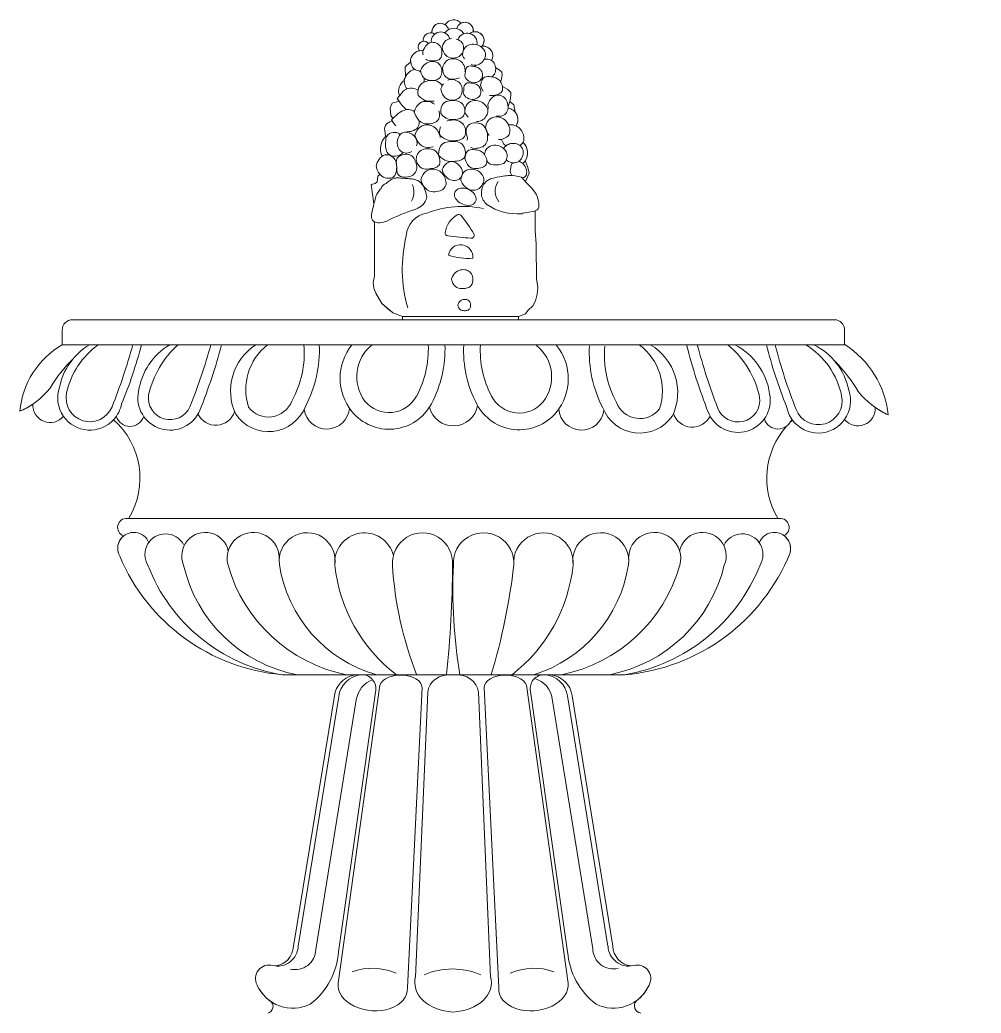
# Model space of a CAD drawing. Header units: millimetres. Extents: x -406 to 406, y 0 to 1778.
# Drawn here: x -293 to 355, y 1108 to 1778 of the extents above; entities that cross this region are included whole.
import ezdxf

# ---------------------------------------------------------------- set-up
doc = ezdxf.new("R2010")
doc.units = ezdxf.units.MM
doc.layers.add('ceco.net 168', color=7, linetype='Continuous', lineweight=9)

msp = doc.modelspace()

# ---------------------------------------------------------------- linework, layer by layer
at = {"layer": 'ceco.net 168'}
for p, q in [((22.02, 1759.87), (22.06, 1759.81)), ((22.02, 1759.87), (22.06, 1759.81)), ((-29.23, 1749.55), (-32.07, 1747.29)), ((-29.23, 1749.55), (-32.07, 1747.29)), ((-29.18, 1749.81), (-29.35, 1749.46)), ((-29.18, 1749.81), (-29.35, 1749.46)), ((-32.07, 1747.29), (-32.93, 1746.15)), ((-32.07, 1747.29), (-32.93, 1746.15)), ((-32.93, 1746.15), (-32.64, 1739.77)), ((-32.93, 1746.15), (-32.64, 1739.77)), ((28.18, 1745.56), (30.51, 1744.29)), ((28.18, 1745.56), (30.51, 1744.29)), ((30.51, 1744.29), (32.17, 1742.83)), ((30.51, 1744.29), (32.17, 1742.83)), ((30.94, 1744.07), (31.02, 1743.85)), ((30.94, 1744.07), (31.02, 1743.85)), ((32.56, 1741.18), (31.97, 1738.07)), ((32.56, 1741.18), (31.97, 1738.07)), ((32.17, 1742.83), (32.56, 1741.18)), ((32.17, 1742.83), (32.56, 1741.18)), ((-35.18, 1735.78), (-35.23, 1735.69)), ((31.97, 1738.07), (31.39, 1736.22)), ((31.97, 1738.07), (31.39, 1736.22)), ((32.78, 1733.08), (36.22, 1731.04)), ((32.78, 1733.08), (36.22, 1731.04)), ((36.22, 1731.04), (38.24, 1728.93)), ((36.22, 1731.04), (38.24, 1728.93)), ((38.24, 1728.93), (38.32, 1727.17)), ((38.24, 1728.93), (38.32, 1727.17)), ((37.9, 1723.89), (36.55, 1719.27)), ((37.9, 1723.89), (37.67, 1723.09)), ((37.7, 1723.07), (40.47, 1720.69)), ((37.7, 1723.07), (40.47, 1720.69)), ((38.32, 1727.17), (37.9, 1723.89)), ((38.32, 1727.17), (37.9, 1723.89)), ((40.47, 1720.69), (41.22, 1715.81)), ((40.47, 1720.69), (41.22, 1715.81)), ((-41.93, 1701.88), (-41.93, 1702.06)), ((48.05, 1683.09), (49.77, 1678.47)), ((48.05, 1683.09), (49.77, 1678.47)), ((50.71, 1674.69), (48.31, 1668.99)), ((50.71, 1674.69), (48.31, 1668.99)), ((49.77, 1678.47), (50.71, 1674.69)), ((49.77, 1678.47), (50.71, 1674.69)), ((-53.07, 1667.73), (-51.69, 1668.9)), ((-53.07, 1667.73), (-51.69, 1668.9)), ((-51.69, 1668.9), (-51.26, 1672.73)), ((-51.69, 1668.9), (-51.26, 1672.73)), ((-51.26, 1672.73), (-50.19, 1673.58)), ((54.68, 1649.18), (54.78, 1635.72)), ((54.68, 1649.18), (54.78, 1635.72)), ((-53.66, 1626.92), (-53.66, 1638.81)), ((-53.66, 1626.92), (-53.66, 1638.81)), ((54.78, 1635.72), (55.31, 1627)), ((54.78, 1635.72), (55.31, 1627)), ((-53.66, 1618.99), (-53.66, 1626.92)), ((-53.66, 1618.99), (-53.66, 1626.92)), ((55.31, 1627), (55.31, 1619.6)), ((55.31, 1627), (55.31, 1619.6)), ((-53.66, 1605.25), (-53.66, 1618.99)), ((-53.66, 1605.25), (-53.66, 1618.99)), ((55.31, 1619.6), (55.59, 1609.75)), ((55.31, 1619.6), (55.59, 1609.75)), ((55.59, 1609.75), (55.59, 1603.67)), ((55.59, 1609.75), (55.59, 1603.67)), ((-54.45, 1601.03), (-53.66, 1605.25)), ((-54.45, 1601.03), (-53.66, 1605.25)), ((-53.93, 1597.06), (-54.45, 1601.03)), ((-53.93, 1597.06), (-54.45, 1601.03)), ((55.59, 1603.67), (56.65, 1597.59)), ((55.59, 1603.67), (56.65, 1597.59)), ((-52.6, 1593.63), (-53.93, 1597.06)), ((-52.6, 1593.63), (-53.93, 1597.06)), ((56.65, 1597.59), (56.12, 1593.1)), ((56.65, 1597.59), (56.12, 1593.1)), ((-48.64, 1586.76), (-52.6, 1593.63)), ((-48.64, 1586.76), (-52.6, 1593.63)), ((55.06, 1588.61), (53.21, 1585.17)), ((55.06, 1588.61), (53.21, 1585.17)), ((56.12, 1593.1), (55.06, 1588.61)), ((56.12, 1593.1), (55.06, 1588.61)), ((-43.14, 1582), (-48.64, 1586.76)), ((-44.67, 1583.32), (-48.64, 1586.76)), ((-41.23, 1580.42), (-44.67, 1583.32)), ((-41.23, 1580.42), (-44.67, 1583.32)), ((49.77, 1582), (48.19, 1579.89)), ((49.77, 1582), (48.19, 1579.89)), ((53.21, 1585.17), (49.77, 1582)), ((53.21, 1585.17), (49.77, 1582)), ((-257.15, 1575.83), (-34.61, 1575.77)), ((-34.61, 1578.04), (-41.23, 1580.42)), ((-34.61, 1578.04), (-41.23, 1580.42)), ((-34.61, 1578.04), (-34.61, 1575.77)), ((-34.61, 1578.04), (-34.61, 1575.77)), ((-34.61, 1578.04), (43.42, 1578.04)), ((-28.24, 1575.82), (-34.61, 1575.77)), ((-34.61, 1575.77), (43.42, 1575.77)), ((29.68, 1575.83), (27.45, 1575.83)), ((43.42, 1575.77), (27.45, 1575.83)), ((48.19, 1579.89), (43.42, 1578.04)), ((48.19, 1579.89), (43.42, 1578.04)), ((43.42, 1578.04), (43.42, 1575.77)), ((43.42, 1578.04), (43.42, 1575.77)), ((43.42, 1575.77), (256.39, 1575.83)), ((-264.15, 1558.94), (-264.15, 1568.83)), ((-264.15, 1558.94), (-264.15, 1568.83)), ((263.39, 1559.05), (263.39, 1568.83)), ((263.39, 1559.05), (263.39, 1568.83)), ((-264.15, 1558.94), (263.57, 1558.94)), ((-220.94, 1441.92), (-220.22, 1441.92)), ((-220.94, 1441.92), (220.18, 1441.92)), ((-220.22, 1441.92), (-219.08, 1441.98)), ((219.45, 1441.92), (218.32, 1441.98)), ((219.45, 1441.92), (220.18, 1441.92)), ((-222.8, 1430.04), (-222.74, 1430.02)), ((-115.91, 1336.49), (-65.91, 1336.49)), ((-115.91, 1336.49), (115.2, 1336.49)), ((-65.91, 1336.49), (-62.68, 1336.49)), ((64.75, 1336.49), (61.52, 1336.49)), ((113.21, 1336.49), (65.7, 1336.49)), ((-78.07, 1128.62), (-50.26, 1327.82)), ((-31.43, 1125.3), (-21.54, 1327.82)), ((30.28, 1125.3), (20.38, 1327.82)), ((76.91, 1128.62), (49.1, 1327.82)), ((-80.02, 1324.84), (-108.23, 1153.56)), ((-77.7, 1321.83), (-105, 1153.56)), ((-65.85, 1319.46), (-93.15, 1151.19)), ((-77.81, 1149.68), (-52.79, 1324.8)), ((-25.86, 1132.57), (-17.59, 1324.67)), ((24.7, 1132.57), (16.43, 1324.67)), ((76.65, 1149.68), (51.64, 1325.21)), ((66.26, 1320.31), (93.57, 1151.63)), ((76.54, 1322.24), (103.84, 1153.56)), ((79.77, 1322.24), (107.07, 1153.56)), ((79.77, 1322.24), (107.07, 1153.56))]:
    msp.add_line(p, q, dxfattribs=at)
for points in [[(-20.9, 1757.03), (-20.32, 1758.22), (-19.75, 1759.28), (-19.16, 1760.19), (-18.56, 1760.97), (-17.93, 1761.61), (-17.26, 1762.12), (-16.54, 1762.5), (-15.77, 1762.74), (-14.93, 1762.86), (-14.06, 1762.85), (-13.16, 1762.72), (-12.27, 1762.47), (-11.42, 1762.09), (-10.62, 1761.6), (-9.9, 1760.98), (-9.29, 1760.26), (-8.8, 1759.42), (-8.44, 1758.5), (-8.2, 1757.53), (-8.08, 1756.52), (-8.08, 1755.53), (-8.19, 1754.56), (-8.4, 1753.66), (-8.72, 1752.86), (-9.14, 1752.16), (-9.66, 1751.59), (-10.27, 1751.12), (-10.98, 1750.77), (-11.79, 1750.51), (-12.69, 1750.36), (-13.69, 1750.29), (-14.77, 1750.32), (-15.93, 1750.43), (-17.12, 1750.67), (-18.26, 1751.07), (-18.98, 1751.5)], [(-8.04, 1759.85), (-7.5, 1761.24), (-6.89, 1762.39), (-6.2, 1763.31), (-5.45, 1764.03), (-4.64, 1764.58), (-3.77, 1764.96), (-2.84, 1765.2), (-1.87, 1765.33), (-1.62, 1765.33)], [(1.43, 1765.03), (2.19, 1764.82), (3.13, 1764.43), (4, 1763.95), (4.76, 1763.36), (5.4, 1762.66), (5.89, 1761.86), (6.24, 1760.97), (6.45, 1760.03), (6.52, 1759.06), (6.46, 1758.07), (6.26, 1757.11), (5.94, 1756.18), (5.49, 1755.32), (4.93, 1754.55), (4.26, 1753.88), (3.49, 1753.31), (2.64, 1752.86), (1.72, 1752.51), (0.74, 1752.29), (-0.29, 1752.2), (-1.35, 1752.25), (-2.43, 1752.43), (-3.51, 1752.78), (-4.54, 1753.33), (-5.51, 1754.09), (-6.37, 1755.1), (-7.1, 1756.38), (-7.67, 1757.95), (-8.04, 1759.85)], [(5.72, 1754.01), (6.05, 1756.22), (6.66, 1757.99), (7.51, 1759.35), (8.54, 1760.36), (9.7, 1761.05), (10.94, 1761.46), (12.21, 1761.64), (13.45, 1761.63), (14.63, 1761.47), (15.72, 1761.18), (16.73, 1760.77), (17.65, 1760.26), (18.47, 1759.67), (19.2, 1759.02), (19.82, 1758.32), (20.33, 1757.59), (20.74, 1756.85), (21.03, 1756.1), (21.21, 1755.34), (21.28, 1754.57), (21.24, 1753.8), (21.09, 1753.03), (20.84, 1752.26), (20.48, 1751.49), (20.01, 1750.73), (19.45, 1750), (18.79, 1749.32), (18.04, 1748.71), (17.22, 1748.19), (16.31, 1747.79), (15.33, 1747.52), (14.28, 1747.42), (13.18, 1747.5), (12.04, 1747.77), (11.63, 1747.93)], [(-29.3, 1751.12), (-28.75, 1752.53), (-28.12, 1753.73), (-27.42, 1754.73), (-26.64, 1755.55), (-25.81, 1756.19), (-24.93, 1756.68), (-24, 1757.01), (-23.04, 1757.2), (-22.06, 1757.27), (-21.07, 1757.21), (-20.83, 1757.17)], [(-29.3, 1751.12), (-28.75, 1752.53), (-28.12, 1753.73), (-27.42, 1754.73), (-26.64, 1755.55), (-25.81, 1756.19), (-24.93, 1756.68), (-24, 1757.01), (-23.04, 1757.2)], [(-20.85, 1754.32), (-21, 1755.17), (-20.9, 1757.03)], [(-29.16, 1749.61), (-29.3, 1751.12)], [(-22.43, 1743.45), (-22.45, 1743.45), (-23.69, 1743.55), (-24.9, 1743.82), (-26.04, 1744.3), (-27.07, 1745.02), (-27.95, 1746.03), (-28.65, 1747.35), (-29.11, 1749.04), (-29.3, 1751.12)], [(-22.5, 1743.78), (-21.93, 1745.19), (-21.22, 1746.39), (-20.4, 1747.39), (-19.49, 1748.2), (-18.52, 1748.84), (-17.51, 1749.32), (-16.48, 1749.65), (-15.46, 1749.84), (-14.46, 1749.91), (-13.5, 1749.85), (-12.58, 1749.67), (-11.73, 1749.37), (-10.94, 1748.96), (-10.23, 1748.43), (-9.61, 1747.79), (-9.09, 1747.03), (-8.68, 1746.18), (-8.38, 1745.25), (-8.19, 1744.26), (-8.12, 1743.26), (-8.15, 1742.26), (-8.31, 1741.3), (-8.58, 1740.41), (-8.97, 1739.61), (-9.48, 1738.94), (-10.1, 1738.38), (-10.83, 1737.94), (-11.64, 1737.6), (-12.53, 1737.36), (-13.49, 1737.21), (-14.51, 1737.15), (-15.57, 1737.17), (-16.68, 1737.27), (-17.78, 1737.5), (-18.85, 1737.88), (-19.86, 1738.47), (-20.76, 1739.31), (-21.53, 1740.45), (-22.12, 1741.92), (-22.5, 1743.78)], [(-14.04, 1750.3), (-13.99, 1749.81)], [(-7.8, 1745.65), (-7.25, 1747.06), (-6.62, 1748.26), (-5.92, 1749.26), (-5.15, 1750.08), (-4.31, 1750.73), (-3.43, 1751.21), (-2.51, 1751.54), (-1.55, 1751.74), (-0.56, 1751.8), (0.43, 1751.74), (1.41, 1751.56), (2.38, 1751.27), (3.3, 1750.86), (4.17, 1750.34), (4.97, 1749.72), (5.68, 1748.99), (6.29, 1748.17), (6.79, 1747.27), (7.17, 1746.32), (7.41, 1745.33), (7.51, 1744.34), (7.46, 1743.36), (7.37, 1742.95)], [(6.99, 1751.79), (6.59, 1752.37), (5.72, 1754.01)], [(20.45, 1751.46), (20.78, 1751.52), (21.78, 1751.58), (22.74, 1751.52), (23.65, 1751.34), (24.51, 1751.05), (25.29, 1750.63), (26, 1750.1), (26.62, 1749.46), (27.14, 1748.71), (27.55, 1747.86), (27.85, 1746.92), (28.04, 1745.94), (28.12, 1744.93), (28.08, 1743.94), (27.93, 1742.98), (27.65, 1742.09), (27.26, 1741.29), (26.75, 1740.61), (26.13, 1740.06), (25.41, 1739.61), (25.38, 1739.6)], [(25.41, 1750.54), (26, 1750.1), (26.62, 1749.46), (27.14, 1748.71), (27.55, 1747.86), (27.85, 1746.92), (28.04, 1745.94), (28.07, 1745.62)], [(-33.5, 1737.77), (-33.01, 1738.93), (-32.4, 1740.04), (-31.7, 1741.09), (-30.91, 1742.04), (-30.05, 1742.87), (-29.14, 1743.56), (-28.19, 1744.07), (-27.22, 1744.39), (-26.3, 1744.48)], [(-23.22, 1743.51), (-22.58, 1743.06), (-22.3, 1742.79)], [(3.82, 1738.94), (3.72, 1738.89), (2.64, 1738.49), (1.49, 1738.19), (0.28, 1738.02), (-0.95, 1737.98), (-2.2, 1738.08), (-3.41, 1738.35), (-4.55, 1738.83), (-5.58, 1739.55), (-6.46, 1740.56), (-7.15, 1741.89), (-7.61, 1743.57), (-7.8, 1745.65)], [(7.66, 1741.52), (7.71, 1743.43), (8.03, 1744.85), (8.55, 1745.84), (9.24, 1746.47), (10.05, 1746.81), (10.94, 1746.92), (11.86, 1746.88), (12.76, 1746.76), (13.62, 1746.6), (14.42, 1746.42), (15.16, 1746.21), (15.84, 1745.95), (16.47, 1745.64), (17.04, 1745.28), (17.55, 1744.84), (18.01, 1744.33), (18.41, 1743.74), (18.74, 1743.08), (19, 1742.37), (19.16, 1741.62), (19.22, 1740.85), (19.17, 1740.07), (18.99, 1739.3), (18.68, 1738.56), (18.22, 1737.86), (17.63, 1737.22), (16.92, 1736.66), (16.11, 1736.2), (15.22, 1735.86), (14.26, 1735.67), (13.25, 1735.64), (12.2, 1735.79), (11.14, 1736.13), (10.11, 1736.65), (9.18, 1737.3), (8.38, 1738.07), (7.77, 1738.9), (7.42, 1739.77), (7.36, 1740.66), (7.66, 1741.52)], [(14.15, 1746.48), (14.31, 1746.87), (14.66, 1747.46)], [(-33.5, 1737.77), (-33.01, 1738.93), (-32.63, 1739.62)], [(-33.47, 1737.24), (-33.5, 1737.77)], [(-31.52, 1731.47), (-32.18, 1732.19), (-32.89, 1733.57), (-33.35, 1735.41), (-33.5, 1737.77)], [(-24.06, 1726.95), (-24.32, 1729.13), (-24.14, 1731.02), (-23.59, 1732.62), (-22.74, 1733.96), (-21.65, 1735.04), (-20.38, 1735.89), (-19, 1736.52), (-17.58, 1736.94), (-16.16, 1737.17), (-14.78, 1737.22), (-13.46, 1737.1), (-12.21, 1736.81), (-11.05, 1736.38), (-10, 1735.79), (-9.08, 1735.08), (-8.3, 1734.24), (-7.87, 1733.59)], [(-20.17, 1738.76), (-20.1, 1737.87), (-20.14, 1736.9), (-20.28, 1735.95), (-20.29, 1735.93)], [(-4.18, 1737.29), (-3.56, 1737.53), (-2.6, 1737.74), (-1.62, 1737.81), (-0.63, 1737.74), (0.35, 1737.55), (1.3, 1737.22), (2.19, 1736.78), (3.02, 1736.22), (3.76, 1735.55), (4.38, 1734.77), (4.87, 1733.89), (5.23, 1732.93), (5.47, 1731.93), (5.57, 1730.89), (5.54, 1729.86), (5.38, 1728.85), (5.09, 1727.89), (4.68, 1727), (4.14, 1726.2), (3.49, 1725.51), (2.74, 1724.93), (1.9, 1724.47), (0.98, 1724.12), (0, 1723.9), (-1.02, 1723.8), (-2.09, 1723.85), (-3.17, 1724.03), (-4.24, 1724.38), (-5.28, 1724.93), (-6.24, 1725.69), (-7.11, 1726.7), (-7.84, 1727.98), (-8.41, 1729.55), (-8.78, 1731.45)], [(-8.78, 1731.45), (-8.24, 1732.87), (-7.62, 1734.09), (-7.13, 1734.82)], [(6.57, 1730.19), (6.63, 1732.11), (6.94, 1733.53), (7.46, 1734.52), (8.15, 1735.15), (8.96, 1735.48), (9.85, 1735.6), (10.77, 1735.56), (11.68, 1735.43), (12.53, 1735.28), (13.33, 1735.1), (14.07, 1734.88), (14.75, 1734.63), (15.38, 1734.32), (15.95, 1733.95), (16.46, 1733.52), (16.92, 1733.01), (17.32, 1732.42), (17.66, 1731.76), (17.91, 1731.05), (18.07, 1730.3), (18.14, 1729.53), (18.08, 1728.75), (17.91, 1727.98), (17.59, 1727.24), (17.13, 1726.53), (16.54, 1725.89), (15.83, 1725.33), (15.02, 1724.88), (14.13, 1724.54), (13.17, 1724.35), (12.16, 1724.31), (11.11, 1724.47), (10.05, 1724.81), (9.03, 1725.33), (8.09, 1725.98), (7.29, 1726.74), (6.69, 1727.58), (6.33, 1728.45), (6.27, 1729.33), (6.57, 1730.19)], [(17.96, 1733.74), (18.32, 1735.88), (18.91, 1737.47), (19.69, 1738.58), (20.62, 1739.29), (21.64, 1739.68), (22.71, 1739.83), (23.79, 1739.8), (24.84, 1739.68), (25.81, 1739.53), (26.71, 1739.35), (27.54, 1739.13), (28.3, 1738.87), (29, 1738.53), (29.65, 1738.12), (30.25, 1737.63), (30.81, 1737.03), (31.32, 1736.33), (31.78, 1735.54), (32.18, 1734.69), (32.49, 1733.81), (32.7, 1732.91), (32.8, 1732.03), (32.78, 1731.19), (32.61, 1730.41), (32.29, 1729.71), (31.83, 1729.1), (31.23, 1728.58), (30.51, 1728.13), (29.68, 1727.76), (28.75, 1727.46), (27.73, 1727.22), (26.63, 1727.06), (25.47, 1726.96), (24.28, 1727), (24, 1727.05)], [(20.1, 1738.9), (19.56, 1738.95), (18.9, 1739.08)], [(31.39, 1736.21), (31.78, 1735.54), (32.18, 1734.69), (32.49, 1733.81), (32.64, 1733.17)], [(-38.23, 1724.89), (-36.78, 1726.79), (-35.47, 1728.39), (-34.43, 1729.68), (-33.27, 1730.64), (-32.04, 1731.3), (-30.77, 1731.71), (-29.51, 1731.9), (-28.29, 1731.91), (-27.15, 1731.77), (-26.1, 1731.49), (-25.13, 1731.09), (-24.24, 1730.59), (-24.18, 1730.55)], [(-24.18, 1730.59), (-24.22, 1730.57)], [(19.64, 1729.91), (18.76, 1731.5), (17.96, 1733.74)], [(-37.05, 1723.17), (-41.68, 1721.9), (-43.11, 1718.69), (-42.58, 1713.51), (-41.13, 1711.55)], [(-37.05, 1723.17), (-41.68, 1721.9), (-43.11, 1718.69), (-42.58, 1713.51), (-41.13, 1711.55)], [(-38.23, 1724.89), (-36.78, 1726.79), (-36.72, 1726.86)], [(-37.05, 1723.17), (-38.23, 1724.89)], [(-31.67, 1717.46), (-32.39, 1717.82), (-33.65, 1718.84), (-34.86, 1720.27), (-36.36, 1722.17), (-38.23, 1724.89)], [(-26.81, 1715.82), (-26.11, 1717.88), (-25.21, 1719.53), (-24.17, 1720.82), (-23.01, 1721.77), (-21.78, 1722.44), (-20.51, 1722.85), (-19.25, 1723.04), (-18.03, 1723.04), (-16.89, 1722.9), (-15.84, 1722.63), (-14.87, 1722.23), (-13.98, 1721.72), (-13.17, 1721.11), (-13.12, 1721.07)], [(-13.28, 1723.26), (-14.18, 1723.17), (-15.24, 1723.09), (-16.32, 1723.1), (-17.45, 1723.21), (-18.62, 1723.49), (-19.86, 1723.96), (-21.17, 1724.66), (-22.56, 1725.64), (-24.06, 1726.95)], [(-20.11, 1724.09), (-20.05, 1723.81), (-19.97, 1722.93)], [(-8.96, 1714.94), (-8.89, 1717.16), (-8.57, 1718.96), (-8.01, 1720.38), (-7.26, 1721.48), (-6.35, 1722.29), (-5.32, 1722.87), (-4.2, 1723.27), (-3.03, 1723.52), (-1.83, 1723.67), (-0.63, 1723.72), (0.55, 1723.66), (1.7, 1723.49), (2.78, 1723.19), (3.78, 1722.77), (4.69, 1722.22), (5.47, 1721.53), (6.13, 1720.7), (6.64, 1719.75), (7.01, 1718.73), (7.24, 1717.68), (7.33, 1716.61), (7.28, 1715.59), (7.09, 1714.63), (6.75, 1713.77), (6.28, 1713.05), (5.67, 1712.46), (4.95, 1711.98), (4.14, 1711.6), (3.25, 1711.31), (2.29, 1711.09), (1.29, 1710.93), (0.26, 1710.81), (-0.8, 1710.74), (-1.87, 1710.75), (-2.97, 1710.88), (-4.1, 1711.18), (-5.26, 1711.69), (-6.45, 1712.46), (-7.68, 1713.53), (-8.96, 1714.94)], [(7.24, 1716.04), (7.57, 1718.25), (8.18, 1720.01), (9.03, 1721.38), (10.06, 1722.39), (11.22, 1723.07), (12.46, 1723.49), (13.73, 1723.67), (14.97, 1723.66), (16.15, 1723.5), (17.24, 1723.2), (18.25, 1722.79), (19.17, 1722.28), (19.99, 1721.7), (20.72, 1721.04), (21.34, 1720.35), (21.86, 1719.62), (22.26, 1718.88), (22.55, 1718.12), (22.73, 1717.36), (22.8, 1716.6), (22.76, 1715.83), (22.61, 1715.06), (22.36, 1714.29), (22, 1713.52), (21.53, 1712.76), (20.97, 1712.03), (20.31, 1711.35), (19.57, 1710.73), (18.74, 1710.22), (17.83, 1709.82), (16.85, 1709.55), (15.8, 1709.45), (15.11, 1709.5)], [(22.72, 1720.7), (23.27, 1722.12), (23.88, 1723.34), (24.57, 1724.38), (25.31, 1725.24), (26.11, 1725.94), (26.93, 1726.48), (27.79, 1726.87), (28.67, 1727.12), (29.55, 1727.24), (30.43, 1727.23), (31.29, 1727.09), (32.13, 1726.83), (32.92, 1726.44), (33.67, 1725.92), (34.35, 1725.28), (34.95, 1724.51), (35.46, 1723.62), (35.88, 1722.64), (36.2, 1721.59), (36.4, 1720.5), (36.48, 1719.41), (36.44, 1718.33), (36.27, 1717.31), (35.95, 1716.37), (35.49, 1715.54), (34.9, 1714.82), (34.19, 1714.22), (33.37, 1713.74), (32.47, 1713.38), (31.5, 1713.15), (30.48, 1713.06), (29.42, 1713.1), (28.57, 1713.25)], [(-42.09, 1710.51), (-40.5, 1712.19), (-39.01, 1713.61), (-37.61, 1714.79), (-36.29, 1715.73), (-35.04, 1716.45), (-33.84, 1716.97), (-32.69, 1717.31), (-31.58, 1717.47), (-30.49, 1717.47), (-29.45, 1717.33), (-28.45, 1717.04), (-27.5, 1716.62), (-26.7, 1716.13)], [(-26.48, 1716.77), (-27.32, 1716.68), (-27.63, 1716.68)], [(-10.21, 1716.59), (-10, 1715.93), (-9.79, 1714.95), (-9.7, 1713.98), (-9.73, 1713.04), (-9.89, 1712.15), (-10.2, 1711.32), (-10.65, 1710.58), (-11.24, 1709.92), (-11.96, 1709.35), (-12.8, 1708.86), (-13.74, 1708.47), (-14.77, 1708.16), (-15.88, 1707.95), (-17.06, 1707.82), (-18.29, 1707.8), (-19.56, 1707.94), (-20.85, 1708.31), (-22.13, 1708.96), (-23.39, 1709.97), (-24.6, 1711.41), (-25.74, 1713.34), (-26.81, 1715.82)], [(9.56, 1712.49), (9.08, 1713.01), (8.11, 1714.4), (7.24, 1716.04)], [(23.34, 1718.14), (23.1, 1718.81), (22.72, 1720.7)], [(-46.58, 1703.11), (-46.8, 1704.48), (-46.63, 1705.72), (-46.14, 1706.84), (-45.38, 1707.82), (-44.43, 1708.64), (-43.34, 1709.28), (-42.19, 1709.75), (-41.68, 1709.86)], [(-46.58, 1703.11), (-46.8, 1704.48), (-46.63, 1705.72), (-46.14, 1706.84), (-45.38, 1707.82), (-44.43, 1708.64), (-43.34, 1709.28), (-42.19, 1709.75), (-41.68, 1709.86)], [(-42.09, 1710.51), (-41.12, 1711.53)], [(-41.68, 1709.86), (-42.09, 1710.51)], [(-39.29, 1706.49), (-40.63, 1708.2), (-42.09, 1710.51)], [(-23.38, 1709.97), (-23.37, 1709.89), (-23.38, 1708.86), (-23.51, 1707.85), (-23.78, 1706.9), (-24.17, 1706.03), (-24.69, 1705.24), (-25.33, 1704.56), (-26.09, 1703.97), (-26.95, 1703.48), (-27.9, 1703.09), (-28.93, 1702.81), (-30.04, 1702.64), (-31.21, 1702.57), (-31.87, 1702.59)], [(-4.75, 1709.65), (-4.39, 1709.82), (-2.96, 1710.24), (-1.55, 1710.47), (-0.17, 1710.52), (1.15, 1710.39), (2.4, 1710.11), (3.56, 1709.67), (4.61, 1709.09), (5.54, 1708.38), (6.32, 1707.54), (6.94, 1706.59), (7.4, 1705.56), (7.71, 1704.48), (7.87, 1703.37), (7.88, 1702.29), (7.75, 1701.24), (7.48, 1700.28), (7.08, 1699.42), (6.55, 1698.7), (5.91, 1698.11), (5.17, 1697.63), (4.33, 1697.25), (3.43, 1696.95), (2.47, 1696.73), (1.46, 1696.57), (0.43, 1696.46), (-0.63, 1696.39), (-1.71, 1696.39), (-2.83, 1696.51), (-4.01, 1696.78), (-5.24, 1697.25), (-6.55, 1697.96), (-7.95, 1698.94), (-9.45, 1700.24)], [(9.04, 1698.38), (8.31, 1701.37), (8.24, 1703.74), (8.71, 1705.53), (9.6, 1706.84), (10.8, 1707.72), (12.18, 1708.25), (13.64, 1708.5), (15.04, 1708.54), (16.31, 1708.44), (17.42, 1708.2), (18.39, 1707.83), (19.23, 1707.33), (19.96, 1706.72), (20.58, 1705.99), (21.12, 1705.15), (21.58, 1704.2), (21.96, 1703.15), (22.28, 1702.03), (22.51, 1700.86), (22.64, 1699.68), (22.67, 1698.5), (22.59, 1697.35), (22.38, 1696.28), (22.04, 1695.29), (21.56, 1694.42), (20.95, 1693.67), (20.21, 1693.03), (19.37, 1692.49), (18.42, 1692.07), (17.39, 1691.75), (16.28, 1691.53), (15.1, 1691.41), (13.87, 1691.38), (12.65, 1691.51), (11.5, 1691.84), (11.44, 1691.87)], [(21.33, 1705.48), (21.78, 1707.48), (22.48, 1709.1), (23.39, 1710.35), (24.46, 1711.29), (25.64, 1711.94), (26.88, 1712.34), (28.13, 1712.53), (29.34, 1712.54), (30.48, 1712.4), (31.54, 1712.12), (32.51, 1711.73), (33.4, 1711.22), (34.21, 1710.61), (34.94, 1709.9), (35.59, 1709.12), (36.17, 1708.27), (36.66, 1707.36), (37.07, 1706.4), (37.38, 1705.43), (37.59, 1704.44), (37.68, 1703.47), (37.65, 1702.53), (37.48, 1701.64), (37.18, 1700.82), (36.72, 1700.07), (36.13, 1699.41), (35.41, 1698.84), (34.58, 1698.36), (33.64, 1697.96), (32.61, 1697.65), (31.5, 1697.44), (30.32, 1697.31), (30.08, 1697.31)], [(-45.85, 1699.59), (-46.1, 1700.05), (-46.49, 1701.45), (-46.58, 1703.11)], [(-45.47, 1698.9), (-46.1, 1700.05), (-46.49, 1701.45), (-46.58, 1703.11)], [(-46.21, 1692.58), (-46.24, 1694.81), (-45.97, 1696.63), (-45.88, 1698.03), (-45.29, 1699.35), (-44.48, 1700.45), (-43.45, 1701.41), (-42.27, 1701.85), (-41.02, 1702.15), (-39.84, 1702.15), (-38.58, 1702.07), (-37.26, 1701.41), (-36.59, 1700.52), (-36.41, 1700.42)], [(-38.3, 1695.1), (-37.99, 1697.06), (-37.49, 1698.66), (-36.83, 1699.93), (-36.03, 1700.89), (-35.13, 1701.57), (-34.16, 1702.01), (-33.15, 1702.23), (-32.14, 1702.26), (-31.15, 1702.13), (-30.19, 1701.86), (-29.28, 1701.47), (-28.42, 1700.97), (-27.64, 1700.39), (-26.93, 1699.75), (-26.32, 1699.05), (-25.81, 1698.32), (-25.41, 1697.58), (-25.12, 1696.83), (-24.94, 1696.07), (-24.87, 1695.3), (-24.91, 1694.53), (-25.05, 1693.76), (-25.31, 1692.99)], [(-26.38, 1699.94), (-25.68, 1702), (-24.79, 1703.66), (-23.74, 1704.95), (-22.58, 1705.9), (-21.35, 1706.57), (-20.08, 1706.97), (-18.82, 1707.16), (-17.61, 1707.17), (-16.47, 1707.03), (-15.41, 1706.76), (-14.44, 1706.36), (-13.55, 1705.85), (-12.74, 1705.24), (-12.01, 1704.54), (-11.36, 1703.75), (-10.78, 1702.9), (-10.29, 1701.99), (-9.88, 1701.04), (-9.57, 1700.06), (-9.36, 1699.08), (-9.32, 1698.62)], [(-9.45, 1700.24), (-9.7, 1702.43), (-9.52, 1704.31), (-9.03, 1705.77)], [(23.74, 1700.1), (23.1, 1700.98), (22.14, 1702.94), (21.33, 1705.48)], [(36.75, 1707.14), (37.63, 1707.27), (38.85, 1707.28), (39.99, 1707.14), (41.04, 1706.86), (42.02, 1706.47), (42.91, 1705.96), (43.72, 1705.35), (44.45, 1704.65), (45.1, 1703.86), (45.67, 1703.01), (46.17, 1702.1), (46.57, 1701.15), (46.89, 1700.17), (47.09, 1699.19), (47.19, 1698.22), (47.15, 1697.28), (46.99, 1696.38), (46.69, 1695.56), (46.23, 1694.81), (45.64, 1694.16), (44.92, 1693.58), (44.43, 1693.3)], [(41.89, 1706.52), (42.02, 1706.47), (42.91, 1705.96), (43.72, 1705.35), (44.45, 1704.65), (45.1, 1703.86), (45.67, 1703.01), (46.17, 1702.1), (46.57, 1701.15), (46.89, 1700.17), (47.09, 1699.19), (47.19, 1698.22), (47.15, 1697.28), (46.99, 1696.38), (46.69, 1695.56), (46.55, 1695.34)], [(-28.37, 1689.27), (-28.93, 1688.92), (-29.83, 1688.52), (-30.81, 1688.25), (-31.86, 1688.15), (-32.96, 1688.23), (-34.07, 1688.5), (-35.15, 1688.99), (-36.14, 1689.7), (-37, 1690.65), (-37.68, 1691.86), (-38.13, 1693.33), (-38.3, 1695.1)], [(-14.04, 1692.38), (-14.34, 1692.29), (-15.45, 1692.07), (-16.63, 1691.95), (-17.86, 1691.93), (-19.13, 1692.07), (-20.42, 1692.43), (-21.7, 1693.09), (-22.96, 1694.1), (-24.17, 1695.54), (-25.32, 1697.46), (-26.38, 1699.94)], [(-10.34, 1686.67), (-10.15, 1689.22), (-9.71, 1691.23), (-9.07, 1692.76), (-8.26, 1693.9), (-7.29, 1694.7), (-6.2, 1695.23), (-5.02, 1695.58), (-3.79, 1695.81), (-2.52, 1695.97), (-1.24, 1696.06), (0.03, 1696.07), (1.27, 1695.97), (2.45, 1695.75), (3.55, 1695.39), (4.56, 1694.87), (5.45, 1694.18), (6.2, 1693.3), (6.8, 1692.27), (7.26, 1691.15), (7.56, 1689.96), (7.69, 1688.77), (7.67, 1687.61), (7.47, 1686.53), (7.1, 1685.58), (6.55, 1684.79), (5.84, 1684.15), (5.01, 1683.65), (4.06, 1683.27), (3.03, 1682.99), (1.93, 1682.8), (0.8, 1682.66), (-0.35, 1682.57), (-1.49, 1682.52), (-2.64, 1682.55), (-3.8, 1682.68), (-5, 1682.98), (-6.24, 1683.48), (-7.53, 1684.24), (-8.89, 1685.28), (-10.34, 1686.67)], [(8.93, 1696.81), (9.04, 1698.38)], [(35.1, 1693.08), (34.85, 1693.22), (33.68, 1694.25), (32.61, 1695.72), (31.74, 1697.49)], [(33.47, 1691.26), (33.59, 1691.44), (34.33, 1692.34), (35.09, 1693.07), (35.87, 1693.64), (36.68, 1694.07), (37.54, 1694.37), (38.44, 1694.56), (39.39, 1694.66), (40.37, 1694.65), (41.36, 1694.54), (42.33, 1694.32), (43.25, 1693.99), (44.1, 1693.54), (44.86, 1692.97), (45.5, 1692.28), (46, 1691.47), (46.35, 1690.57), (46.56, 1689.59), (46.64, 1688.57), (46.58, 1687.53), (46.4, 1686.52), (46.08, 1685.54), (45.64, 1684.64), (45.09, 1683.84), (44.42, 1683.15), (43.66, 1682.57), (42.81, 1682.12), (41.9, 1681.81), (40.93, 1681.64), (39.91, 1681.62), (38.86, 1681.75), (37.8, 1682.06), (36.74, 1682.54), (35.73, 1683.18), (35.24, 1683.59)], [(-34.35, 1688.63), (-34.61, 1688.27), (-35.15, 1687.75), (-35.78, 1687.29), (-36.53, 1686.91), (-37.38, 1686.6), (-38.37, 1686.36), (-39.48, 1686.18), (-40.66, 1686.14), (-41.87, 1686.29), (-43.05, 1686.72), (-44.12, 1687.5), (-45.05, 1688.68), (-45.76, 1690.36), (-46.21, 1692.58)], [(-18.19, 1691.06), (-17.42, 1691.07), (-16.38, 1691.02), (-15.4, 1690.89), (-14.48, 1690.66), (-13.62, 1690.33), (-12.83, 1689.88), (-12.1, 1689.31), (-11.44, 1688.59), (-10.86, 1687.73), (-10.37, 1686.75), (-9.97, 1685.7), (-9.68, 1684.6), (-9.52, 1683.5), (-9.48, 1682.45), (-9.59, 1681.46), (-9.85, 1680.59), (-10.28, 1679.86), (-10.85, 1679.26), (-11.57, 1678.79), (-12.4, 1678.41), (-13.35, 1678.11), (-14.38, 1677.88), (-15.49, 1677.7), (-16.67, 1677.55), (-17.89, 1677.43), (-19.14, 1677.4), (-20.37, 1677.55), (-21.58, 1677.96), (-22.73, 1678.69), (-23.79, 1679.84), (-24.73, 1681.49), (-25.54, 1683.71)], [(7.31, 1684.52), (7.67, 1686.67), (8.27, 1688.26), (9.05, 1689.37), (9.97, 1690.08), (10.99, 1690.47), (12.07, 1690.61), (13.15, 1690.59), (14.19, 1690.47), (15.17, 1690.32), (16.07, 1690.14), (16.89, 1689.92), (17.66, 1689.65), (18.36, 1689.32), (19.01, 1688.91), (19.61, 1688.41), (20.16, 1687.82), (20.68, 1687.12), (21.14, 1686.33), (21.53, 1685.48), (21.84, 1684.6), (22.05, 1683.7), (22.16, 1682.82), (22.13, 1681.97), (21.96, 1681.19), (21.65, 1680.5), (21.18, 1679.89), (20.58, 1679.36), (19.87, 1678.92), (19.03, 1678.54), (18.1, 1678.24), (17.08, 1678.01), (15.99, 1677.84), (14.83, 1677.75), (13.63, 1677.78), (12.43, 1678.02), (11.25, 1678.52), (10.11, 1679.35), (9.06, 1680.58), (8.12, 1682.28), (7.31, 1684.52)], [(20.58, 1687.24), (20.71, 1688.1), (21.32, 1689.87), (22.17, 1691.23), (23.2, 1692.24), (24.37, 1692.93), (25.61, 1693.34), (26.87, 1693.52), (28.12, 1693.51), (29.29, 1693.35), (30.39, 1693.06), (31.4, 1692.65), (32.31, 1692.14), (33.14, 1691.55), (33.86, 1690.9), (34.49, 1690.2), (35, 1689.47), (35.4, 1688.73), (35.69, 1687.98), (35.87, 1687.22), (35.94, 1686.45), (35.9, 1685.68), (35.75, 1684.91), (35.5, 1684.14), (35.14, 1683.37), (34.68, 1682.61), (34.11, 1681.88), (33.52, 1681.27)], [(-52.52, 1679.43), (-51.69, 1681.77), (-50.76, 1683.6), (-49.76, 1684.97), (-48.71, 1685.95), (-47.63, 1686.57), (-46.54, 1686.91), (-45.48, 1687.01), (-44.46, 1686.92), (-43.49, 1686.69), (-42.6, 1686.34), (-41.78, 1685.87), (-41.04, 1685.3), (-40.39, 1684.62), (-39.83, 1683.84), (-39.38, 1682.97), (-39.02, 1682.02), (-38.78, 1681), (-38.64, 1679.92), (-38.6, 1678.82), (-38.64, 1677.72), (-38.76, 1676.66), (-38.95, 1675.64), (-39.2, 1674.71), (-39.51, 1673.88), (-39.86, 1673.17), (-40.27, 1672.6), (-40.74, 1672.13), (-41.28, 1671.78), (-41.9, 1671.52), (-42.61, 1671.36), (-43.42, 1671.28), (-44.34, 1671.27), (-45.36, 1671.35), (-46.46, 1671.55), (-47.6, 1671.96), (-48.74, 1672.64), (-49.84, 1673.66), (-50.86, 1675.09), (-51.77, 1676.99), (-52.52, 1679.43)], [(-52.52, 1679.43), (-51.69, 1681.77), (-50.76, 1683.6), (-49.76, 1684.97), (-48.71, 1685.95), (-48.41, 1686.12)], [(-38.42, 1679.02), (-38.89, 1681.42), (-38.78, 1683.33), (-38.19, 1684.81), (-37.25, 1685.91), (-36.04, 1686.66), (-34.69, 1687.11), (-33.3, 1687.33), (-31.98, 1687.34), (-30.81, 1687.2), (-29.8, 1686.93), (-28.93, 1686.53), (-28.19, 1686.01), (-27.55, 1685.39), (-27.01, 1684.68), (-26.54, 1683.88), (-26.13, 1683.02), (-25.76, 1682.1), (-25.45, 1681.14), (-25.21, 1680.16), (-25.04, 1679.18), (-24.98, 1678.21), (-24.99, 1677.94)], [(-25.54, 1683.71), (-25.18, 1685.89), (-24.98, 1686.48)], [(-8, 1677.19), (-7.26, 1678.47), (-6.53, 1679.56), (-5.8, 1680.45), (-5.07, 1681.17), (-4.32, 1681.72), (-3.57, 1682.11), (-2.8, 1682.37), (-2, 1682.5), (-1.18, 1682.52), (-0.35, 1682.42), (0.01, 1682.34)], [(24.5, 1680.74), (24.4, 1680.8), (23.29, 1681.71), (22.23, 1682.86), (22.14, 1682.99)], [(38.09, 1677.09), (38.31, 1678.62), (38.6, 1679.87), (38.95, 1680.86), (39.36, 1681.63), (39.41, 1681.68)], [(43.7, 1682.6), (43.85, 1682.56), (44.63, 1682.24), (45.39, 1681.82), (46.11, 1681.31), (46.79, 1680.7), (47.4, 1679.99), (47.93, 1679.2), (48.36, 1678.34), (48.69, 1677.43), (48.91, 1676.51), (49.02, 1675.6), (49, 1674.72), (48.85, 1673.91), (48.57, 1673.17), (48.14, 1672.55), (47.59, 1672.03), (46.93, 1671.63), (46.27, 1671.38)], [(-51.26, 1672.73), (-49.93, 1673.79), (-50.86, 1675.09), (-51.77, 1676.99), (-52.52, 1679.43)], [(-27.83, 1673.25), (-28.1, 1673.09), (-29.04, 1672.69), (-30.07, 1672.39), (-31.18, 1672.17), (-32.36, 1672.05), (-33.59, 1672.02), (-34.81, 1672.15), (-35.96, 1672.48), (-36.97, 1673.06), (-37.79, 1673.95), (-38.34, 1675.2), (-38.58, 1676.87), (-38.42, 1679.02)], [(-22.43, 1670.11), (-21.73, 1672.17), (-20.83, 1673.82), (-19.79, 1675.11), (-18.63, 1676.07), (-17.4, 1676.73), (-16.13, 1677.14), (-14.87, 1677.33), (-13.65, 1677.34), (-12.51, 1677.2), (-11.46, 1676.92), (-10.49, 1676.53), (-9.59, 1676.02), (-8.78, 1675.41), (-8.05, 1674.7), (-7.4, 1673.92), (-6.83, 1673.07), (-6.33, 1672.16), (-5.93, 1671.2), (-5.62, 1670.23), (-5.41, 1669.24), (-5.32, 1668.27), (-5.35, 1667.33), (-5.51, 1666.44), (-5.82, 1665.62), (-6.27, 1664.87), (-6.86, 1664.21), (-7.58, 1663.64), (-8.42, 1663.16), (-9.36, 1662.76), (-10.39, 1662.45), (-11.5, 1662.24), (-12.68, 1662.11), (-13.91, 1662.09), (-15.18, 1662.23), (-16.47, 1662.6), (-17.75, 1663.25), (-19, 1664.27), (-20.22, 1665.7), (-21.36, 1667.63), (-22.43, 1670.11)], [(5.46, 1676.79), (5.6, 1676.16), (5.7, 1675.22), (5.67, 1674.29), (5.51, 1673.41), (5.21, 1672.58), (4.75, 1671.84), (4.17, 1671.19), (3.46, 1670.65), (2.65, 1670.22), (1.76, 1669.92), (0.8, 1669.75), (-0.21, 1669.74), (-1.25, 1669.87), (-2.32, 1670.18), (-3.37, 1670.65), (-4.39, 1671.3), (-5.35, 1672.12), (-6.21, 1673.12), (-6.96, 1674.29), (-7.57, 1675.65), (-8, 1677.19)], [(4.57, 1669.66), (4.9, 1671.87), (5.51, 1673.63), (6.36, 1675), (7.39, 1676), (8.55, 1676.69), (9.79, 1677.11), (11.06, 1677.29), (12.3, 1677.28), (13.48, 1677.12), (14.57, 1676.82), (15.58, 1676.41), (16.5, 1675.9), (17.33, 1675.32), (18.05, 1674.66), (18.67, 1673.97), (19.19, 1673.24), (19.59, 1672.5), (19.88, 1671.74), (20.06, 1670.98), (20.13, 1670.22), (20.09, 1669.45), (19.94, 1668.68), (19.69, 1667.91), (19.33, 1667.14), (18.86, 1666.38), (18.3, 1665.65), (17.64, 1664.97), (16.9, 1664.35), (16.07, 1663.84), (15.16, 1663.43), (14.18, 1663.17), (13.14, 1663.07), (12.03, 1663.14), (10.89, 1663.41), (9.73, 1663.88), (8.59, 1664.57), (7.47, 1665.48), (6.42, 1666.63), (5.44, 1668.01), (4.57, 1669.66)], [(39.23, 1673.03), (39.1, 1673.15), (38.52, 1673.93), (38.13, 1674.84), (37.97, 1675.9), (38.09, 1677.09)], [(-55.73, 1666.98), (-53.07, 1667.73)], [(-55.73, 1666.98), (-53.07, 1667.73)], [(-18.4, 1658.68), (-19.05, 1661.64), (-19.8, 1664.01), (-20.65, 1665.88), (-21.55, 1667.3), (-22.5, 1668.36), (-23.46, 1669.11), (-24.41, 1669.64), (-25.32, 1670.02), (-26.19, 1670.31), (-27, 1670.52), (-27.78, 1670.68), (-28.54, 1670.79), (-29.27, 1670.87), (-30, 1670.92), (-30.73, 1670.97), (-31.48, 1671.01), (-32.24, 1671.06), (-33.02, 1671.13), (-33.81, 1671.19), (-34.6, 1671.26), (-35.38, 1671.32), (-36.14, 1671.38), (-36.88, 1671.42), (-37.59, 1671.44), (-38.26, 1671.44), (-38.89, 1671.41), (-39.51, 1671.35), (-40.1, 1671.24), (-40.7, 1671.08), (-41.29, 1670.86), (-41.9, 1670.58), (-42.52, 1670.22), (-43.18, 1669.79), (-43.85, 1669.29), (-44.54, 1668.74), (-45.23, 1668.14), (-45.64, 1667.77)], [(25.72, 1671.05), (25.53, 1670.99), (24.72, 1670.73), (23.95, 1670.43), (23.22, 1670.08), (22.52, 1669.68), (21.87, 1669.21), (21.26, 1668.65), (20.7, 1668.01), (20.19, 1667.25), (19.73, 1666.39), (19.33, 1665.44), (19, 1664.42), (18.74, 1663.36), (18.57, 1662.27), (18.5, 1661.19), (18.53, 1660.13), (18.67, 1659.13), (18.93, 1658.19), (19.29, 1657.31), (19.74, 1656.49), (20.27, 1655.71), (20.85, 1654.96), (21.48, 1654.23), (22.13, 1653.51), (22.17, 1653.46)], [(45.63, 1671.88), (43.31, 1672.44), (41.29, 1672.82), (39.52, 1673.02), (37.96, 1673.09), (36.57, 1673.05), (35.33, 1672.93), (34.19, 1672.76), (33.11, 1672.57), (32.24, 1672.42)], [(45.74, 1647.32), (46.46, 1647.57), (47.79, 1647.93), (49.16, 1648.2), (50.52, 1648.38), (51.86, 1648.55), (53.12, 1648.74), (54.28, 1649), (55.29, 1649.39), (56.13, 1649.94), (56.75, 1650.7), (57.13, 1651.72), (57.28, 1652.95), (57.22, 1654.34), (56.98, 1655.83), (56.57, 1657.38), (56.02, 1658.92), (55.34, 1660.42), (54.57, 1661.81), (53.71, 1663.05), (52.77, 1664.2), (51.76, 1665.29), (50.67, 1666.39), (49.51, 1667.54), (48.28, 1668.81), (46.99, 1670.23), (45.63, 1671.88)], [(54.68, 1649.15), (55.29, 1649.39), (56.13, 1649.94), (56.75, 1650.7), (57.13, 1651.72), (57.28, 1652.95), (57.22, 1654.34), (56.98, 1655.83), (56.57, 1657.38), (56.02, 1658.92), (55.34, 1660.42), (54.57, 1661.81), (53.71, 1663.05), (52.77, 1664.2), (51.76, 1665.29), (50.67, 1666.39), (49.51, 1667.54), (48.28, 1668.81), (48.25, 1668.84)], [(-54.77, 1658.88), (-55.73, 1666.98)], [(-54.77, 1658.88), (-55.73, 1666.98)], [(-49.13, 1664.43), (-49.16, 1664.4), (-49.72, 1663.8), (-50.25, 1663.19), (-50.75, 1662.57), (-51.2, 1661.91), (-51.62, 1661.22), (-52, 1660.47), (-52.34, 1659.67), (-52.64, 1658.81), (-52.92, 1657.89), (-53.18, 1656.92), (-53.44, 1655.9), (-53.69, 1654.83), (-53.96, 1653.73), (-54.24, 1652.58), (-54.54, 1651.39), (-54.84, 1650.19), (-55.12, 1648.99), (-55.36, 1647.82), (-55.52, 1646.69), (-55.58, 1645.63), (-55.53, 1644.66), (-55.33, 1643.79), (-54.97, 1643.05), (-54.45, 1642.43), (-53.78, 1641.94), (-52.98, 1641.58), (-52.06, 1641.35), (-51.03, 1641.24), (-49.91, 1641.26), (-48.7, 1641.41), (-47.41, 1641.69), (-46.06, 1642.07), (-45.17, 1642.37)], [(-53.94, 1653.63), (-54.77, 1658.88)], [(-53.94, 1653.63), (-54.77, 1658.88)], [(-26.05, 1650.17), (-25.71, 1650.32), (-24.43, 1650.95), (-23.21, 1651.64), (-22.08, 1652.4), (-21.05, 1653.29), (-20.15, 1654.33), (-19.39, 1655.55), (-18.8, 1656.99), (-18.4, 1658.68)], [(-53.96, 1653.73), (-53.96, 1653.73), (-54.24, 1652.58), (-54.54, 1651.39), (-54.84, 1650.19), (-55.12, 1648.99), (-55.36, 1647.82), (-55.52, 1646.69), (-55.58, 1645.63), (-55.53, 1644.66), (-55.33, 1643.79), (-54.97, 1643.05), (-54.45, 1642.43), (-53.78, 1641.94), (-53.57, 1641.85)], [(-53.66, 1638.81), (-53.57, 1641.85)], [(-53.66, 1638.81), (-53.57, 1641.85)], [(-1.65, 1603.5), (-1.07, 1604.91), (-0.37, 1606.1), (0.45, 1607.1), (1.36, 1607.92), (2.33, 1608.56), (3.34, 1609.04), (4.37, 1609.36), (5.4, 1609.56), (6.4, 1609.62), (7.36, 1609.56), (8.27, 1609.38), (9.12, 1609.08), (9.91, 1608.67), (10.62, 1608.14), (11.24, 1607.5), (11.76, 1606.75), (12.17, 1605.89), (12.47, 1604.96), (12.66, 1603.97), (12.74, 1602.97), (12.7, 1601.97), (12.54, 1601.01), (12.27, 1600.12), (11.88, 1599.33), (11.37, 1598.65), (10.75, 1598.09), (10.03, 1597.65), (9.22, 1597.31), (8.33, 1597.07), (7.37, 1596.92), (6.35, 1596.86), (5.28, 1596.88), (4.18, 1596.99), (3.07, 1597.21), (2, 1597.59), (0.99, 1598.18), (0.09, 1599.02), (-0.68, 1600.16), (-1.27, 1601.64), (-1.65, 1603.5)], [(2.62, 1585.88), (2.96, 1586.73), (3.39, 1587.45), (3.88, 1588.05), (4.42, 1588.53), (5, 1588.92), (5.61, 1589.2), (6.23, 1589.4), (6.84, 1589.52), (7.44, 1589.56), (8.02, 1589.52), (8.57, 1589.41), (9.08, 1589.23), (9.55, 1588.99), (9.98, 1588.67), (10.35, 1588.28), (10.66, 1587.83), (10.91, 1587.32), (11.09, 1586.76), (11.2, 1586.17), (11.25, 1585.57), (11.23, 1584.97), (11.13, 1584.39), (10.97, 1583.86), (10.73, 1583.38), (10.43, 1582.97), (10.06, 1582.64), (9.62, 1582.37), (9.14, 1582.17), (8.6, 1582.03), (8.03, 1581.94), (7.41, 1581.9), (6.77, 1581.91), (6.11, 1581.98), (5.45, 1582.11), (4.81, 1582.34), (4.2, 1582.69), (3.66, 1583.2), (3.2, 1583.88), (2.85, 1584.77), (2.62, 1585.88)]]:
    msp.add_lwpolyline(points, dxfattribs=at)
for centre, radius, start, end in [((-9.16, 1769.96), 5.73, 56.24275, 186.52667), ((-9.16, 1769.96), 5.73, 15.07613, 186.52667), ((-0.21, 1771.28), 6.72, 41.53751, 147.86712), ((-0.21, 1771.28), 6.72, 41.53751, 147.86712), ((7.39, 1770.69), 5.69, 351.19134, 164.46927), ((7.39, 1770.69), 5.69, 351.19134, 117.09085), ((-15.8, 1764.32), 4.94, 78.73553, 190.8501), ((-15.8, 1764.32), 4.94, 51.28463, 190.8501), ((-8.92, 1763.51), 6.36, 13.86751, 186.71836), ((0.05, 1764.47), 7.88, 32.36321, 142.03067), ((8.97, 1762.56), 6.56, 348.54209, 160.20856), ((14.29, 1764.03), 5.99, 320.80855, 130.96934), ((14.29, 1764.03), 5.99, 320.80855, 102.2416), ((-20.25, 1759.71), 3.85, 38.93974, 220.36461), ((-20.25, 1759.71), 3.85, 96.51094, 220.36461), ((19.66, 1753.7), 6.57, 331.10807, 102.10282), ((19.66, 1753.7), 6.57, 331.10807, 96.37342), ((-28.67, 1730.04), 8.65, 123.6168, 201.57592), ((-28.67, 1730.04), 8.65, 123.6168, 201.57592), ((35.19, 1710.7), 7.9, 328.16246, 81.43938), ((35.19, 1710.7), 7.9, 328.16246, 40.23639), ((-38.08, 1691.14), 11.48, 132.71608, 205.92664), ((-38.08, 1691.14), 11.48, 132.71608, 206.7578), ((40.05, 1688.3), 9.59, 310.89346, 47.2104), ((40.05, 1688.3), 9.59, 326.75974, 47.2104), ((39.45, 1662.51), 11.64, 146.28888, 218.38982), ((-38.87, 1661.95), 11.9, 329.10248, 25.16771), ((5.71, 1544.96), 109.9, 106.79749, 117.5822), ((5.85, 1585.05), 67.15, 77.9927, 111.14716), ((42.82, 1684.41), 37.21, 236.28832, 274.49883), ((10.75, 1631.89), 16.95, 120.12217, 170.5453), ((3.25, 1644.82), 2, 39.06087, 120.12217), ((-75.16, 1581.19), 102.99, 30.68749, 39.06087), ((-3.99, 1634.35), 2, 170.5453, 264.15748), ((59.74, 1609.92), 94.57, 166.24485, 196.05777), ((-617.86, -4364.8), 6028.48, 84.007768, 84.157481), ((11.68, 1632.72), 2, 264.00777, 30.68749), ((4.5, 1618.15), 8.25, 353.80586, 171.17054), ((9.84, 1658.63), 41.47, 251.01598, 273.96042), ((-257.15, 1568.83), 7, 90, 180), ((-257.15, 1568.83), 7, 90, 180), ((256.39, 1568.83), 7, 0, 90), ((256.39, 1568.83), 7, 0, 90), ((-235.03, 1508.95), 57.85, 120.2277, 174.91392), ((-235.03, 1508.95), 57.85, 120.2277, 174.91392), ((-223.93, 1522.18), 42.73, 120.64599, 168.89106), ((-209.32, 1515.53), 52.97, 124.96336, 167.96764), ((-585.29, 1659.06), 382.12, 338.20199, 344.80943), ((-485.82, 1629.26), 283.96, 337.17056, 345.66244), ((-168.77, 1520.97), 44.33, 121.08819, 171.31362), ((-142.9, 1510.7), 64.64, 131.73801, 166.96102), ((-530.91, 1659.08), 380.41, 338.09184, 344.73767), ((-523.42, 1656.34), 379.48, 338.11871, 345.12788), ((-113.47, 1527.74), 37.14, 122.84843, 204.89319), ((-101.72, 1528.71), 38.61, 128.51184, 197.83481), ((-167.77, 1553.31), 66.81, 331.00554, 4.81379), ((-172.91, 1555.54), 82.18, 332.28434, 2.35671), ((-41.15, 1536.4), 35.63, 140.76606, 219.23394), ((-38.16, 1537.47), 27.39, 128.36938, 217.00322), ((-84.08, 1555.85), 66.81, 331.90219, 2.64979), ((-84.08, 1555.85), 78.06, 331.90219, 2.26744), ((84.54, 1555.17), 78.06, 177.27088, 207.63614), ((84.54, 1555.17), 66.81, 176.76678, 207.63614), ((38.47, 1537.16), 27.39, 322.5351, 51.16895), ((41.45, 1536.07), 35.63, 320.30438, 38.77226), ((173.36, 1554.15), 82.18, 177.18161, 207.25398), ((168.2, 1551.96), 66.81, 174.72453, 208.53278), ((101.96, 1527.89), 38.61, 341.70351, 53.5319), ((113.7, 1526.82), 37.14, 334.64513, 59.8544), ((524.67, 1652.11), 379.48, 194.21345, 201.41961), ((532.19, 1654.79), 380.41, 194.59469, 201.28507), ((142.99, 1509.55), 64.64, 12.5773, 49.81949), ((168.94, 1519.61), 44.33, 8.2247, 62.50678), ((486.86, 1625.34), 283.96, 193.52287, 202.36777), ((586.56, 1654.34), 382.12, 194.45826, 201.33633), ((209.45, 1513.84), 52.97, 11.57068, 58.36096), ((224.12, 1520.37), 42.73, 10.64726, 64.49941), ((229.39, 1505.17), 63.72, 5.90365, 57.74686), ((229.39, 1505.17), 63.72, 5.90365, 57.74686), ((-184.89, 1477.6), 101.72, 134.78755, 149.21978), ((184.71, 1476.11), 101.72, 30.31854, 44.75077), ((-314.46, 1563.73), 54.23, 293.71081, 321.0586), ((-245.44, 1523.08), 21.7, 160.26827, 214.81162), ((-191.38, 1523.08), 21.7, 167.80039, 338.397), ((245.62, 1521.11), 21.7, 324.7267, 19.27005), ((314.97, 1561.2), 54.23, 218.47972, 245.82751), ((-245.44, 1523.08), 16.07, 167.4715, 338.41191), ((-191.38, 1523.08), 14.66, 171.36094, 336.07833), ((-125.04, 1527.11), 16.88, 217.27418, 338.52117), ((-43.72, 1534.3), 21.05, 219.23394, 331.90219), ((44.01, 1533.95), 21.05, 207.63614, 320.30438), ((191.57, 1521.54), 21.7, 201.14132, 11.73793), ((191.57, 1521.54), 14.66, 199.27156, 8.17738), ((245.62, 1521.11), 16.07, 201.12641, 12.06682), ((-314.46, 1563.73), 54.23, 293.71081, 304.27809), ((-272.23, 1518.2), 11.7, 176.44259, 320.13261), ((-272.23, 1518.2), 11.7, 176.44259, 320.13261), ((-245.44, 1523.08), 21.7, 317.50515, 349.37487), ((-160.55, 1518.07), 13.37, 205.82207, 341.28544), ((-125.04, 1527.11), 26.73, 214.14982, 338.52117), ((-85.77, 1517.45), 15.35, 187.5165, 355.5145), ((-43.72, 1534.3), 32.31, 219.23394, 331.90219), ((-0.46, 1520.84), 16.6, 193.83563, 350.2009), ((44.01, 1533.95), 32.31, 207.63614, 320.30438), ((85.91, 1516.75), 15.35, 184.02382, 352.02182), ((125.26, 1526.1), 26.73, 201.01715, 325.3885), ((125.26, 1526.1), 16.88, 201.01715, 322.26414), ((245.62, 1521.11), 21.7, 190.16345, 216.89565), ((272.38, 1516), 11.7, 219.40571, 3.09573), ((272.38, 1516), 11.7, 219.40571, 3.09573), ((314.97, 1561.2), 54.23, 235.26024, 245.82751), ((-245.44, 1523.08), 21.7, 214.81162, 317.50515), ((-264.45, 1468.94), 52.77, 329.27898, 48.43586), ((-218.38, 1513.57), 9.68, 197.30016, 342.36226), ((160.69, 1516.77), 13.37, 198.25289, 333.71625), ((218.49, 1511.81), 9.68, 197.17606, 342.23817), ((263.71, 1468.94), 52.8, 132.16391, 134.70994), ((245.62, 1521.11), 21.7, 216.75523, 324.7267), ((263.71, 1468.94), 52.8, 138.35034, 210.71393), ((-220.58, 1435.78), 6.15, 86.22008, 248.80814), ((-220.58, 1435.78), 6.15, 86.22008, 248.80814), ((219.82, 1435.78), 6.15, 296.16486, 93.77992), ((219.82, 1435.78), 6.15, 296.16486, 93.77992), ((-215.88, 1421.68), 10.8, 19.84979, 209.26998), ((-215.88, 1421.68), 10.8, 129.43941, 209.26998), ((-194.41, 1417.55), 13.92, 29.23996, 211.21072), ((-167.67, 1416.61), 15.85, 11.59049, 202.9146), ((-135.31, 1414.84), 17.59, 354.27208, 194.86711), ((-98.96, 1413.35), 18.89, 350.79497, 188.25609), ((-60.32, 1412.06), 20.07, 14.16886, 184.94662), ((-21.24, 1411.89), 20.26, 355.79044, 184.41066), ((19.97, 1411.78), 20.39, 355.92299, 183.38558), ((60.32, 1412.06), 20.07, 355.05338, 184.94662), ((98.96, 1413.35), 18.89, 351.74391, 189.20503), ((135.29, 1414.83), 17.61, 345.19832, 181.56364), ((167.67, 1416.61), 15.85, 337.0854, 168.40951), ((194.4, 1417.54), 13.93, 328.82831, 153.78746), ((216.02, 1421.51), 10.92, 345.08524, 158.4685), ((216.02, 1421.51), 10.92, 345.08524, 53.30837), ((-104.45, 1467.01), 131.02, 202.72404, 264.98191), ((-104.45, 1467.01), 131.02, 202.72404, 264.98191), ((104.24, 1467.87), 131.84, 274.76887, 338.10063), ((-96.69, 1452.28), 117.38, 200.94075, 260.57582), ((-87.75, 1431.69), 96.87, 192.67216, 259.34888), ((-51.96, 1438.74), 104.3, 195.80658, 258.64447), ((-27.26, 1424.4), 91.43, 188.65219, 253.80962), ((26.34, 1421.7), 107.26, 186.08235, 232.51827), ((198.01, 1424.48), 239.87, 183.38152, 201.50611), ((-677.01, 1410.69), 675.99, 353.70227, 359.97521), ((357.6, 1394.64), 358.34, 177.45135, 189.34225), ((-389.11, 1460.09), 432.3, 343.39326, 353.38995), ((-27.62, 1422.1), 108.58, 307.9392, 353.77723), ((26.18, 1424.85), 92.57, 287.27185, 351.17138), ((51.99, 1438.73), 104.26, 281.31524, 344.1971), ((86.02, 1433.69), 99.01, 280.97088, 346.42106), ((94.84, 1454.75), 120, 279.77007, 338.27492), ((-63.88, 1319.66), 16.95, 96.85645, 162.22381), ((-60.65, 1319.38), 17.23, 96.79279, 171.82613), ((-48.8, 1317.01), 17.23, 110.62862, 171.82613), ((-62.17, 1326.9), 9.6, 347.39611, 93.07412), ((60.71, 1327.23), 9.29, 84.97134, 192.53404), ((49.63, 1317.83), 16.81, 8.50756, 73.83161), ((59.91, 1319.75), 16.81, 8.50756, 84.49841), ((63.14, 1319.75), 16.81, 8.50756, 84.49841), ((63.14, 1319.75), 16.81, 8.50756, 84.49841), ((-118.94, 1153.96), 13.94, 256.58953, 358.35879), ((-122.16, 1153.96), 13.94, 276.64336, 358.35879), ((-122.16, 1153.96), 13.94, 276.64336, 358.35879), ((117.78, 1153.96), 13.94, 181.64121, 283.41047), ((121, 1153.96), 13.94, 181.64121, 263.35664), ((121, 1153.96), 13.94, 181.64121, 263.35664), ((-107.09, 1151.59), 13.94, 256.58953, 358.35879), ((-126.57, 1153.27), 48.89, 307.29372, 355.7954), ((125.41, 1153.27), 48.89, 184.2046, 232.70628), ((107.5, 1152.03), 13.94, 181.64121, 283.41047), ((-124.73, 1131.65), 9.11, 73.6786, 208.78231), ((-124.73, 1131.65), 9.11, 73.6786, 208.78231), ((-55.01, 1099.29), 39.28, 66.02113, 110.22641), ((53.85, 1099.29), 39.28, 69.77359, 113.97887), ((123.57, 1131.65), 9.11, 331.21769, 106.3214), ((123.57, 1131.65), 9.11, 331.21769, 106.3214), ((-1.03, 1088.89), 49.19, 67.11741, 112.88259), ((229.44, 1005.94), 125.95, 299.95603, 299.95603), ((-108.64, 1137.98), 26.35, 203.99007, 234.82923), ((-108.64, 1137.98), 26.35, 203.99007, 296.34816), ((107.48, 1137.98), 26.35, 243.65184, 336.00993), ((107.48, 1137.98), 26.35, 306.01783, 336.00993), ((-126.54, 1112.77), 4.57, 282.6615, 55.80721), ((-126.54, 1112.77), 4.57, 282.6615, 55.80721), ((126.58, 1113.25), 4.97, 136.51245, 263.54948), ((126.58, 1113.25), 4.97, 136.51245, 263.54948)]:
    msp.add_arc(centre, radius, start, end, dxfattribs=at)
at = {"layer": 'ceco.net 168', "color": 7}
for centre, radius, start, end in [((-18.42, 1684.08), 6.98, 88.12187, 159.95741), ((-4.12, 1672.83), 10.37, 22.44729, 66.50224), ((28.29, 1693.37), 13.19, 253.29509, 293.3586), ((-31.32, 1678.56), 6.36, 303.34741, 354.44473), ((-44.49, 1663.09), 4.83, 103.80363, 163.83518), ((39.3, 1622.69), 50.23, 98.0833, 105.68854), ((4.44, 1660.2), 4.17, 112.54376, 161.0724), ((4.71, 1660), 4.39, 177.25723, 225.10362), ((-15.43, 1631.2), 16.74, 100.13058, 175.84514)]:
    msp.add_arc(centre, radius, start, end, dxfattribs=at)
at = {"layer": 'ceco.net 168'}
for centre, major_axis, ratio, start_param, end_param in [((7.63, 1658.77), (-6.95, 3.24), 0.697415, 6.375506, 6.622479), ((7.63, 1658.77), (-6.95, 3.24), 0.697415, 0.917552, 5.740208), ((-2.73, 1320.77), (18.36, 7.39), 0.758381, -0.238032, 1.162084), ((34.74, 1327.82), (-14.36, 0), 0.587868, 3.141593, 6.283185), ((-5.64, 1130.77), (-30.79, 3.44), 0.69971, 1.813303, 3.409087), ((53.62, 1125.87), (23.32, 2.51), 0.680528, 3.012862, 6.298264)]:
    msp.add_ellipse(centre, major_axis=major_axis, ratio=ratio, start_param=start_param, end_param=end_param, dxfattribs=at)
at = {"layer": 'ceco.net 168', "extrusion": (0, 0, -1)}
for centre, major_axis, ratio, start_param, end_param in [((-35.9, 1327.82), (14.36, 0), 0.587868, 3.141593, 6.283185), ((1.57, 1320.77), (-18.36, 7.39), 0.758381, -0.238032, 1.162084), ((4.48, 1130.77), (30.79, 3.44), 0.69971, 1.813303, 3.409087), ((-54.78, 1125.87), (-23.32, 2.51), 0.680528, 3.012862, 6.298264)]:
    msp.add_ellipse(centre, major_axis=major_axis, ratio=ratio, start_param=start_param, end_param=end_param, dxfattribs=at)

doc.saveas('drawing.dxf')
